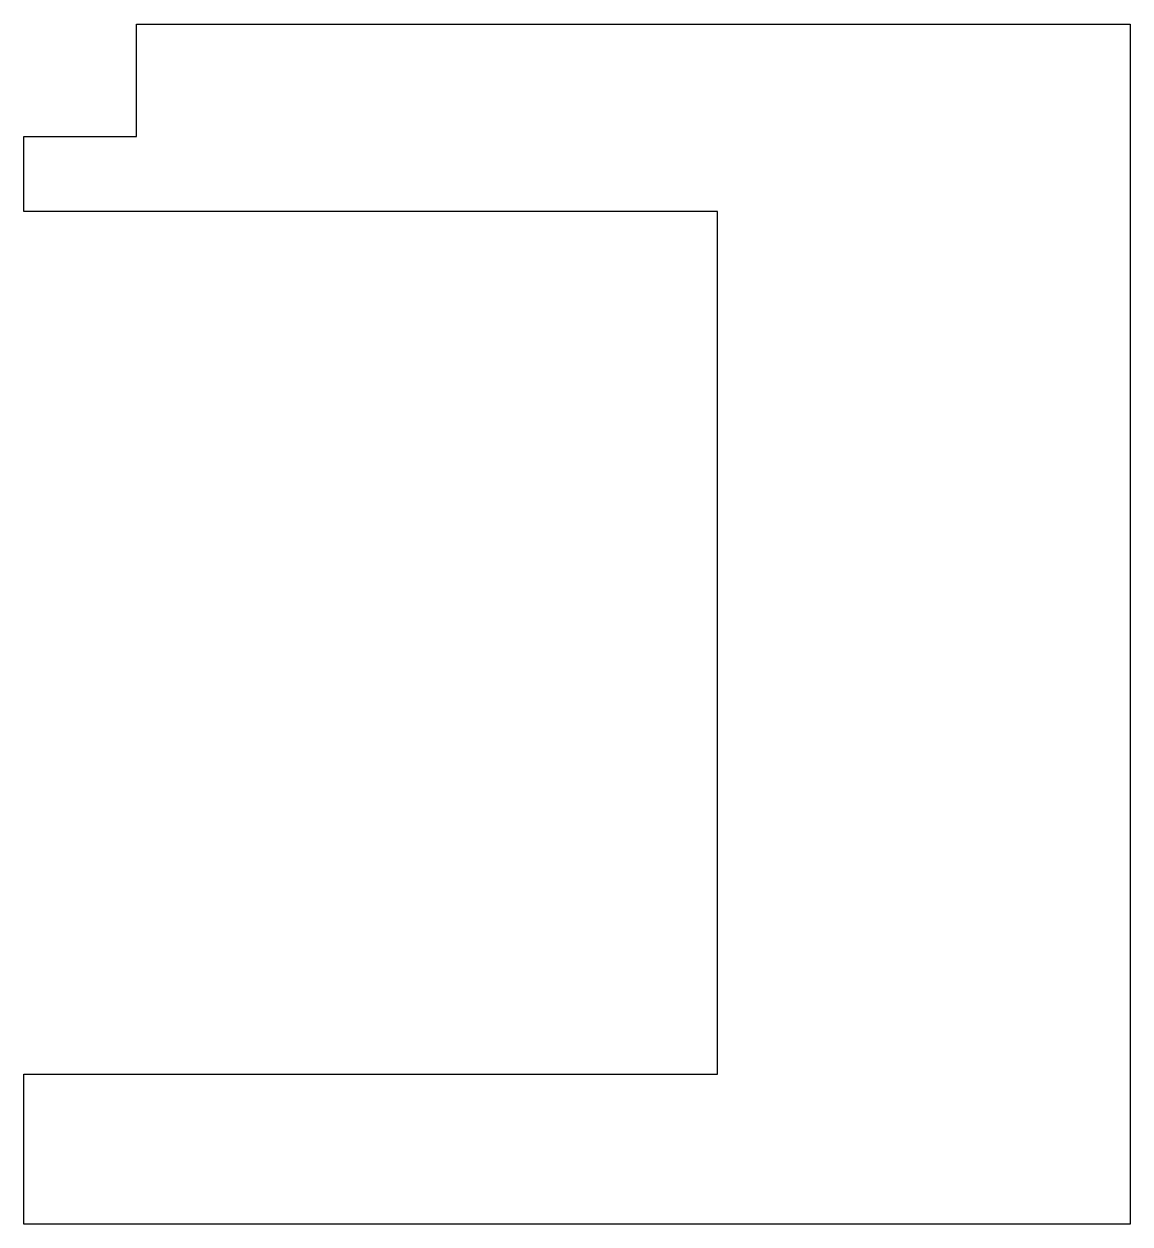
# Model space of a CAD drawing. Extents: x 0 to 29.5, y -16 to 16.
import ezdxf

# ---------------------------------------------------------------- set-up
doc = ezdxf.new("R2010")
doc.units = 0
doc.layers.get('0').update_dxf_attribs({"linetype": 'continuous'})

msp = doc.modelspace()

# ---------------------------------------------------------------- linework, layer by layer
at = {"color": 7}
msp.add_lwpolyline([(18.5, 11), (0, 11), (0, 13), (3, 13), (3, 16), (29.5, 16), (29.5, -16), (0, -16), (0, -12), (18.5, -12)], close=True, dxfattribs=at)

doc.saveas('drawing.dxf')
